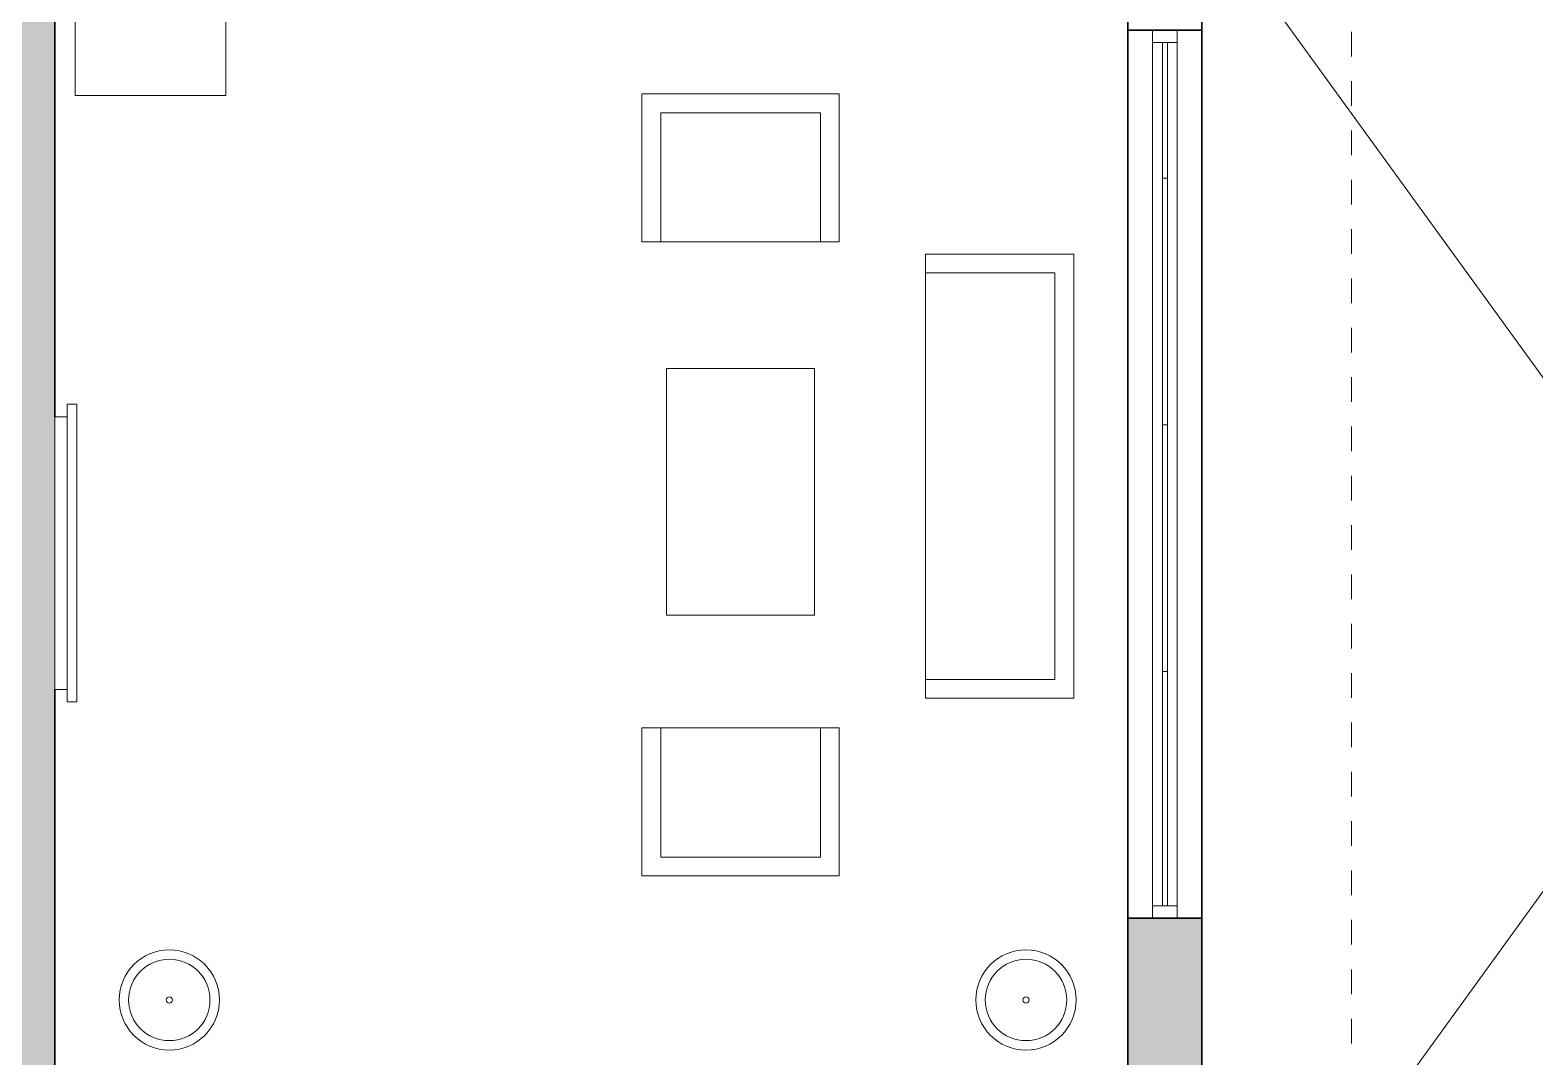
# Model space of a CAD drawing. Header units: metres. Extents: x 42 to 294, y -52 to 32.
# Drawn here: x 140.43 to 146.53, y 8.85 to 13.01 of the extents above; entities that cross this region are included whole.
import ezdxf

# ---------------------------------------------------------------- set-up
doc = ezdxf.new("R2010")
doc.units = ezdxf.units.M
doc.header["$LTSCALE"] = 0.15
doc.linetypes.add('Trazo punto', pattern=[0.015875, 0.00635, -0.004763, 0, -0.004763])
doc.layers.get('0').update_dxf_attribs({"lineweight": 20})
for name, color, linetype, lineweight in [('A-----SYP', 6, 'Continuous', 50), ('A-WALL', 2, 'Continuous', 30), ('A-WALLCWM', 6, 'Continuous', 9), ('E-LITEEQM', 4, 'Continuous', 9), ('I-DETLFUM', 2, 'Continuous', 9)]:
    doc.layers.add(name, color=color, linetype=linetype, lineweight=lineweight)
doc.layers.add('MUROS', color=11, linetype='Continuous')

# ---------------------------------------------------------------- blocks, each defined once
blk = doc.blocks.new('Panel de sistema - Acristalado-57-02 Primer piso')
at = {"layer": 'A-WALLCWM'}
for p, q in [((0.475, 0.01), (-0.475, 0.01)), ((-0.475, 0.01), (-0.475, -0.01)), ((0.475, -0.01), (0.475, 0.01)), ((-0.475, -0.01), (0.475, -0.01))]:
    blk.add_line(p, q, dxfattribs=at)
blk = doc.blocks.new('Panel de sistema - Acristalado-56-02 Primer piso')
at = {"layer": 'A-WALLCWM'}
for p, q in [((0.275, 0.01), (-0.275, 0.01)), ((-0.275, 0.01), (-0.275, -0.01)), ((0.275, -0.01), (0.275, 0.01)), ((-0.275, -0.01), (0.275, -0.01))]:
    blk.add_line(p, q, dxfattribs=at)
blk = doc.blocks.new('Panel de sistema - Acristalado-55-02 Primer piso')
at = {"layer": 'A-WALLCWM'}
for p, q in [((0.5, 0.01), (-0.5, 0.01)), ((-0.5, 0.01), (-0.5, -0.01)), ((0.5, -0.01), (0.5, 0.01)), ((-0.5, -0.01), (0.5, -0.01))]:
    blk.add_line(p, q, dxfattribs=at)
blk = doc.blocks.new('Panel de sistema - Acristalado-54-02 Primer piso')
at = {"layer": 'A-WALLCWM'}
for p, q in [((0.5, 0.01), (-0.5, 0.01)), ((-0.5, 0.01), (-0.5, -0.01)), ((0.5, -0.01), (0.5, 0.01)), ((-0.5, -0.01), (0.5, -0.01))]:
    blk.add_line(p, q, dxfattribs=at)
blk = doc.blocks.new('Montante rectangular - Montante rectangular - 5x10 cm Aluminio-53-02 Primer piso')
at = {"layer": 'A-WALLCWM'}
h = blk.add_hatch(dxfattribs=at)
h.set_pattern_fill('FP1_6', color=256, style=0, pattern_type=2)
h.set_pattern_definition([(45, (0.026, -0.162), (-0.25173, 0.25173), []), (45, (0.407, -0.162), (-0.25173, 0.25173), [])])
h.paths.add_polyline_path([(-0.05, 0.05), (0, 0.05), (0, -0.05), (-0.05, -0.05)], flags=0)
at = {"layer": 'A-WALLCWM', "lineweight": 13}
for p, q in [((-0.05, 0.05), (0, 0.05)), ((-0.05, -0.05), (-0.05, 0.05)), ((0, 0.05), (0, -0.05)), ((0, -0.05), (-0.05, -0.05))]:
    blk.add_line(p, q, dxfattribs=at)
blk = doc.blocks.new('Montante rectangular - Montante rectangular - 5x10 cm Aluminio-52-02 Primer piso')
at = {"layer": 'A-WALLCWM'}
for p, q in [((16.5336, 4.8143), (17.4836, 4.8143)), ((16.5336, 4.7143), (17.4836, 4.7143))]:
    blk.add_line(p, q, dxfattribs=at)
blk = doc.blocks.new('Montante rectangular - Montante rectangular - 5x10 cm Aluminio-33-02 Primer piso')
at = {"layer": 'A-WALLCWM'}
for p, q in [((16.1586, -5.1807), (16.1586, -4.1807)), ((16.2586, -5.1807), (16.2586, -4.1807))]:
    blk.add_line(p, q, dxfattribs=at)
blk = doc.blocks.new('Montante rectangular - Montante rectangular - 5x10 cm Aluminio-51-02 Primer piso')
at = {"layer": 'A-WALLCWM'}
for p, q in [((16.1586, -3.1807), (16.1586, -2.6307)), ((16.2586, -3.1807), (16.2586, -2.6307))]:
    blk.add_line(p, q, dxfattribs=at)
blk = doc.blocks.new('Montante rectangular - Montante rectangular - 5x10 cm Aluminio-50-02 Primer piso')
at = {"layer": 'A-WALLCWM'}
h = blk.add_hatch(dxfattribs=at)
h.set_pattern_fill('FP1_7', color=256, style=0, pattern_type=2)
h.set_pattern_definition([(135, (-0.062, -0.162), (-0.25173, -0.25173), []), (135, (-0.443, -0.162), (-0.25173, -0.25173), [])])
h.paths.add_polyline_path([(-0.05, 0.05), (-0.05, -0.05), (0, -0.05), (0, 0.05)], flags=0)
at = {"layer": 'A-WALLCWM', "lineweight": 13}
for p, q in [((-0.05, 0.05), (-0.05, -0.05)), ((0, 0.05), (-0.05, 0.05)), ((0, -0.05), (0, 0.05)), ((-0.05, -0.05), (0, -0.05))]:
    blk.add_line(p, q, dxfattribs=at)
blk = doc.blocks.new('Floor Lamp _5_ - 100 watt Incandescent-92-02 Primer piso')
at = {"layer": 'E-LITEEQM'}
for radius, start, end in [(0.2032, 0, 180), (0.2032, 360, 180), (0.1651, 360, 180), (0.2032, 180, 0), (0.2032, 180, 360), (0.1651, 180, 360), (0.0127, 360, 180), (0.0127, 180, 360)]:
    blk.add_arc((0, 0), radius, start, end, dxfattribs=at)
blk = doc.blocks.new('Contemporary Seating - 3 Seater Sofa-113-02 Primer piso')
at = {"layer": 'I-DETLFUM'}
for p, q in [((1.0214, 0.6), (-0.7786, 0.6)), ((-0.7786, 0.6), (-0.7786, 0)), ((-0.7786, 0), (-0.7786, 0.6)), ((-0.7786, 0.6), (-0.7024, 0.6)), ((-0.7024, 0.6), (0.9452, 0.6)), ((-0.7024, 0.6), (-0.7024, 0.0759)), ((0.9452, 0.0759), (0.9452, 0.6)), ((1.0214, 0.6), (0.9452, 0.6)), ((1.0214, 0), (1.0214, 0.6)), ((1.0214, 0.6), (1.0214, 0)), ((-0.7024, 0.0759), (0.9452, 0.0759)), ((-0.7786, 0), (1.0214, 0)), ((1.0214, 0), (-0.7786, 0))]:
    blk.add_line(p, q, dxfattribs=at)
blk = doc.blocks.new('Contemporary Seating - Armchair-114-02 Primer piso')
at = {"layer": 'I-DETLFUM'}
for p, q in [((0.5214, 0.6), (-0.2786, 0.6)), ((-0.2786, 0.6), (-0.2786, 0)), ((-0.2786, 0), (-0.2786, 0.6)), ((-0.2786, 0.6), (-0.2024, 0.6)), ((-0.2024, 0.6), (0.4452, 0.6)), ((-0.2024, 0.6), (-0.2024, 0.0759)), ((0.4452, 0.0759), (0.4452, 0.6)), ((0.5214, 0.6), (0.4452, 0.6)), ((0.5214, 0), (0.5214, 0.6)), ((0.5214, 0.6), (0.5214, 0)), ((-0.2024, 0.0759), (0.4452, 0.0759)), ((-0.2786, 0), (0.5214, 0)), ((0.5214, 0), (-0.2786, 0))]:
    blk.add_line(p, q, dxfattribs=at)
blk = doc.blocks.new('Table - Dining _1_ - 600 x 1000 mm-115-02 Primer piso')
at = {"layer": 'I-DETLFUM'}
for p, q in [((0.5183, 0.2048), (-0.4817, 0.2048)), ((-0.4817, 0.2048), (-0.4817, -0.3952)), ((0.5183, 0.2048), (-0.4817, 0.2048)), ((-0.4817, 0.2048), (-0.4817, -0.3952)), ((0.5183, -0.3952), (0.5183, 0.2048)), ((0.5183, -0.3952), (0.5183, 0.2048)), ((-0.4817, -0.3952), (0.5183, -0.3952)), ((-0.4817, -0.3952), (0.5183, -0.3952))]:
    blk.add_line(p, q, dxfattribs=at)
blk = doc.blocks.new('Television - Plasma - 50_-116-02 Primer piso')
at = {"layer": 'I-DETLFUM'}
for p, q in [((0.6604, 0.0889), (-0.5461, 0.0889)), ((-0.5461, 0.0889), (-0.5461, 0.0508)), ((-0.5461, 0.0508), (-0.5461, 0.0889)), ((-0.5461, 0.0889), (0.6604, 0.0889)), ((0.6604, 0.0508), (0.6604, 0.0889)), ((0.6604, 0.0889), (0.6604, 0.0508)), ((-0.5461, 0.0508), (-0.4953, 0.0508)), ((0.6604, 0.0508), (-0.5461, 0.0508)), ((-0.4953, 0.0508), (-0.4953, 0)), ((-0.4953, 0), (-0.4953, 0.0508)), ((-0.4953, 0), (0.6096, 0)), ((0.6096, 0.0508), (0.6604, 0.0508)), ((0.6096, 0), (0.6096, 0.0508)), ((0.6096, 0.0508), (0.6096, 0)), ((0.6096, 0), (-0.4953, 0))]:
    blk.add_line(p, q, dxfattribs=at)
blk = doc.blocks.new('M_Entertainment center - 1830 x 1830 x 0610mm-88-02 Primer piso')
at = {"layer": 'I-DETLFUM'}
for p, q in [((0.915, -0.1014), (-0.915, -0.1014)), ((-0.915, -0.1014), (-0.915, -0.7114)), ((0.915, -0.7114), (0.915, -0.1014)), ((-0.915, -0.7114), (0.915, -0.7114))]:
    blk.add_line(p, q, dxfattribs=at)

msp = doc.modelspace()

# ---------------------------------------------------------------- hatches: boundary and pattern name
at = {"layer": 'MUROS'}
h = msp.add_hatch(color=256, dxfattribs=at)
h.paths.add_polyline_path([(145.1841, 9.4121), (144.8841, 9.4121), (144.8841, 8.8221), (145.1841, 8.8221)])
h.paths.add_polyline_path([(145.1841, 8.8221), (144.8841, 8.8221), (144.8841, 8.7121), (143.7841, 8.7121), (143.7841, 8.4121), (144.8841, 8.4121), (145.1841, 8.4121)])
h.paths.add_polyline_path([(151.3091, 20.4871), (150.3091, 20.4871), (150.3091, 20.1871), (151.3091, 20.1871)])
h.paths.add_polyline_path([(151.6091, 21.4371), (151.3091, 21.4371), (151.3091, 20.7871), (151.6091, 20.7871)])
h.paths.add_polyline_path([(153.9841, 20.4871), (151.6091, 20.4871), (151.6091, 20.4371), (151.9091, 20.4371), (151.9091, 20.3371), (153.9841, 20.3371)])
h.paths.add_polyline_path([(151.6091, 24.1121), (154.9591, 24.1121), (154.9591, 24.0121), (155.1091, 24.0121), (155.1091, 24.1121), (155.5091, 24.1121), (155.5091, 24.2621), (155.1091, 24.2621), (155.1091, 24.3621), (154.9591, 24.3621), (154.9591, 24.3371), (154.9591, 24.3121), (154.9591, 24.2621), (151.6091, 24.2621), (151.6091, 24.3871), (151.3091, 24.3871), (151.3091, 23.4371), (151.6091, 23.4371)])
h.paths.add_polyline_path([(151.6091, 27.1621), (151.3091, 27.1621), (151.3091, 26.3871), (151.6091, 26.3871)])
h = msp.add_hatch(color=256, dxfattribs=at)
h.paths.add_polyline_path([(140.5341, 18.6621), (140.6091, 18.6621), (140.6091, 18.8121), (140.5341, 18.8121), (140.5341, 19.2121), (140.3841, 19.2121), (140.3841, 15.8871), (138.3841, 15.8871), (138.3841, 16.4871), (138.2341, 16.4871), (138.2341, 15.8871), (138.1341, 15.8871), (138.1341, 15.7371), (140.3841, 15.7371), (140.3841, 15.6371), (140.5341, 15.6371)])
h.paths.add_polyline_path([(144.3091, 18.8121), (141.5091, 18.8121), (141.5091, 18.6621), (144.1091, 18.6621), (144.1091, 17.6121), (144.2591, 17.6121), (144.2591, 18.6621), (144.3091, 18.6621)])
h.paths.add_polyline_path([(139.5841, 14.7371), (138.8341, 14.7371), (138.8341, 14.5871), (139.5841, 14.5871)], flags=17)
h.paths.add_polyline_path([(141.7841, 8.7121), (140.5341, 8.7121), (140.5341, 8.8221), (140.3841, 8.8221), (140.3841, 7.9121), (140.2591, 7.9121), (140.2591, 7.6121), (140.6841, 7.6121), (140.6841, 8.4121), (141.7841, 8.4121)])
h.paths.add_polyline_path([(140.5341, 14.8371), (140.3841, 14.8371), (140.3841, 14.7371), (140.2841, 14.7371), (140.2841, 14.5871), (140.3341, 14.5871), (140.3841, 14.5871), (140.3841, 13.0871), (138.1841, 13.0871), (138.1841, 14.4371), (138.0341, 14.4371), (138.0341, 13.0871), (137.2841, 13.0871), (137.2841, 12.9371), (137.3841, 12.9371), (137.3841, 12.3371), (137.5341, 12.3371), (137.5341, 12.9371), (140.3841, 12.9371), (140.3841, 8.8221), (140.5341, 8.8221), (140.5341, 10.3396), (140.5341, 11.4445)])

# ---------------------------------------------------------------- linework, layer by layer
for p, q in [((149.4591, 7.6121), (145.1841, 13.5121)), ((149.4591, 13.5121), (145.1841, 7.6121))]:
    msp.add_line(p, q)
at = {"layer": 'A-----SYP', "linetype": 'Trazo punto', "lineweight": 15}
msp.add_line((145.7908, 6.1048), (145.7908, 28.2859), dxfattribs=at)
at = {"layer": 'A-WALL', "lineweight": 35}
for p, q in [((140.5341, 11.4445), (140.5341, 14.8371)), ((144.8841, 13.6621), (144.8841, 13.0121)), ((145.1841, 13.0121), (145.1841, 13.5121)), ((144.8841, 13.0121), (145.1841, 13.0121)), ((140.5341, 8.7121), (140.5341, 10.3396)), ((145.1841, 9.4121), (144.8841, 9.4121)), ((144.8841, 9.4121), (144.8841, 8.7121)), ((145.1841, 8.4121), (145.1841, 9.4121))]:
    msp.add_line(p, q, dxfattribs=at)
at = {"layer": 'A-WALL'}
for p, q in [((144.8841, 9.4121), (144.8841, 13.0121)), ((145.1841, 13.0121), (145.1841, 9.4121))]:
    msp.add_line(p, q, dxfattribs=at)

# ---------------------------------------------------------------- block references
at = {"layer": 'A-WALLCWM', "extrusion": (0, 0, -1), "rotation": 90.00000000000006}
msp.add_blockref('Montante rectangular - Montante rectangular - 5x10 cm Aluminio-53-02 Primer piso', (-145.0341, 13.0121), dxfattribs=at)
at = {"layer": 'A-WALLCWM'}
for name, p in [('Montante rectangular - Montante rectangular - 5x10 cm Aluminio-51-02 Primer piso', (128.8255, 15.5928)), ('Montante rectangular - Montante rectangular - 5x10 cm Aluminio-33-02 Primer piso', (128.8255, 16.5928)), ('Montante rectangular - Montante rectangular - 5x10 cm Aluminio-33-02 Primer piso', (128.8255, 15.5928))]:
    msp.add_blockref(name, p, dxfattribs=at)
for name, p, rotation in [('Panel de sistema - Acristalado-56-02 Primer piso', (145.0341, 12.6871), 89.9999999999999), ('Panel de sistema - Acristalado-55-02 Primer piso', (145.0341, 11.9121), 89.9999999999999), ('Panel de sistema - Acristalado-54-02 Primer piso', (145.0341, 10.9121), 89.9999999999999), ('Montante rectangular - Montante rectangular - 5x10 cm Aluminio-52-02 Primer piso', (149.7984, -7.0714), 90.00000000000006), ('Panel de sistema - Acristalado-57-02 Primer piso', (145.0341, 9.9371), 89.9999999999999), ('Montante rectangular - Montante rectangular - 5x10 cm Aluminio-50-02 Primer piso', (145.0341, 9.4121), 269.9999999999999)]:
    msp.add_blockref(name, p, dxfattribs=dict(at, rotation=rotation))
at = {"layer": 'E-LITEEQM'}
for p in [(140.9982, 9.0808), (144.4711, 9.0808)]:
    msp.add_blockref('Floor Lamp _5_ - 100 watt Incandescent-92-02 Primer piso', p, dxfattribs=at)
at = {"layer": 'I-DETLFUM'}
for name, p, rotation in [('M_Entertainment center - 1830 x 1830 x 0610mm-88-02 Primer piso', (140.5158, 13.6621), 89.99999999999974), ('Contemporary Seating - Armchair-114-02 Primer piso', (143.4358, 12.7533), 180), ('Contemporary Seating - 3 Seater Sofa-113-02 Primer piso', (144.6644, 11.0826), 90.00000000000006), ('Table - Dining _1_ - 600 x 1000 mm-115-02 Primer piso', (143.2192, 11.1215), 90.00000000000091), ('Television - Plasma - 50_-116-02 Primer piso', (140.5341, 10.9492), 270.0000000000002)]:
    msp.add_blockref(name, p, dxfattribs=dict(at, rotation=rotation))
msp.add_blockref('Contemporary Seating - Armchair-114-02 Primer piso', (143.193, 9.5842), dxfattribs=at)

doc.saveas('drawing.dxf')
